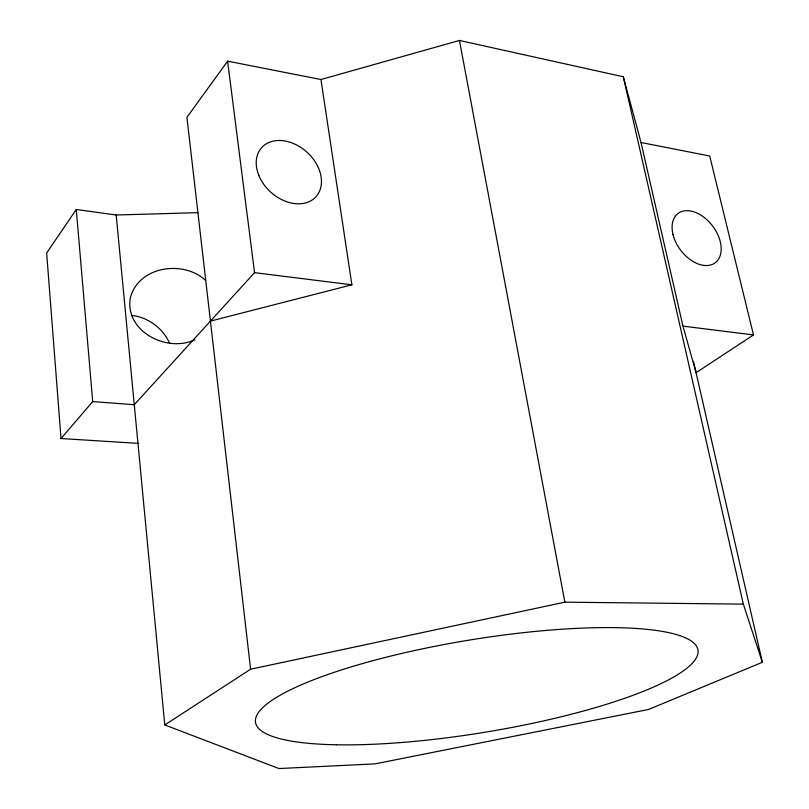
<?xml version="1.0" encoding="UTF-8"?>
<svg xmlns="http://www.w3.org/2000/svg" width="809" height="809" viewBox="0 0 809 809"><rect width="100%" height="100%" fill="white"/><g stroke="black" fill="none" stroke-linecap="round" stroke-linejoin="round"><path stroke-width="1.21" d="M198.094 212.656L116.203 215.012L76.268 209.491L46.649 252.984L61.019 438.529L138.693 443.403M641.041 142.505L709.715 156.016L753.492 334.926L696.074 372.706L682.968 326.128L641.041 142.505L623.304 76.774L459.451 40.45L320.961 79.525L227.602 61.15L186.919 117.345L250.608 669.215L164.773 724.945L116.203 215.012M61.019 438.529L92.711 401.577L76.268 209.491M227.602 61.15L254.552 272.653L134.274 404.722L92.711 401.577M194.777 339.78C166.927 352.997 124.353 331.245 130.36 297.661C138.693 266.09 183.451 259.719 205.597 280.42M693.535 361.653L762.351 662.288L648.545 709.463L375.042 763.878L278.953 768.55L164.773 724.945M210.431 321.102L351.875 284.808L320.961 79.525M250.608 669.215L564.864 602.169L743.34 604.131L762.351 662.288M254.552 272.653L351.875 284.808M682.968 326.128L753.492 334.926M623.304 76.774L743.34 604.131M459.451 40.45L564.864 602.169M131.948 315.49A40.602 33.381 38.5 0 1 169.587 343.198M336.413 744.786A224.144 46.73 -9.3 0 0 695.113 659.81A224.144 46.73 -9.3 0 0 398.604 654.178A224.144 46.73 -9.3 0 0 336.413 744.786M258.9 175.604A36.617 26.97 42.1 0 0 315.055 197.689A36.617 26.97 42.1 0 0 292.575 143.163A36.617 26.97 42.1 0 0 258.9 175.604M673.017 234.59A30.894 20.053 52.9 0 0 714.256 263.441A30.894 20.053 52.9 0 0 702.637 216.296A30.894 20.053 52.9 0 0 673.017 234.59"/></g></svg>
